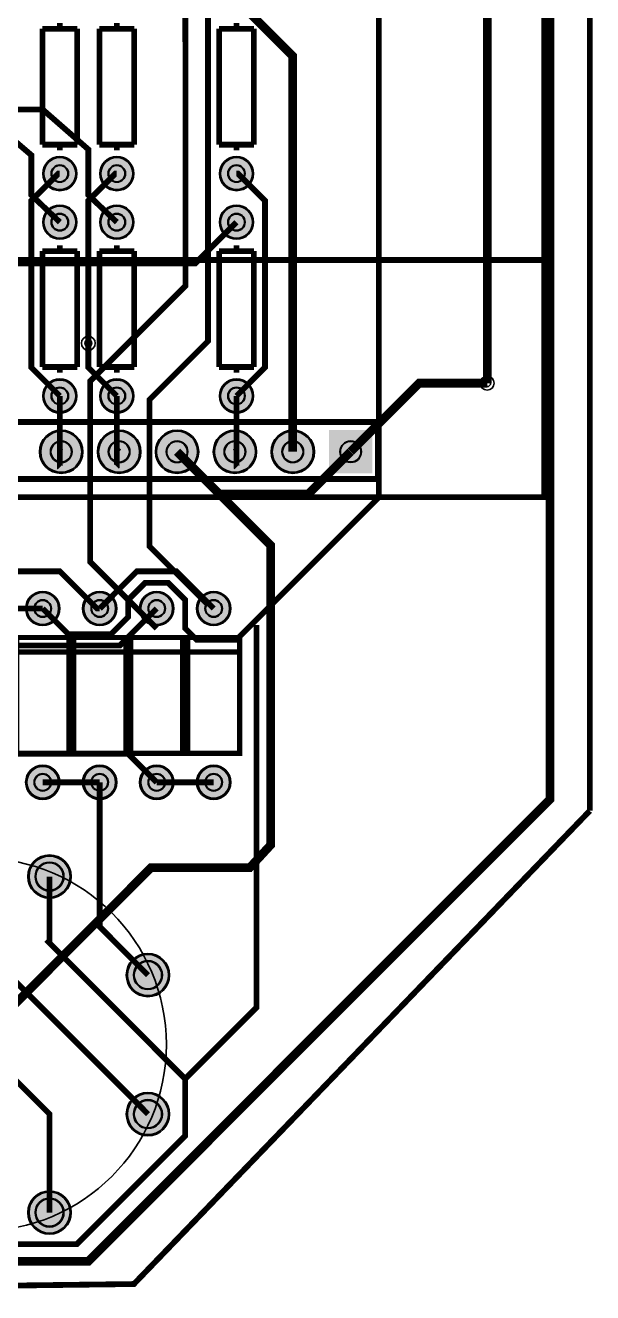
# Model space of a CAD drawing. Extents: x -5 to 4336, y -4444 to 320.
# Drawn here: x 3356 to 4336, y -4444 to -2256 of the extents above; entities that cross this region are included whole.
import ezdxf

# ---------------------------------------------------------------- set-up
doc = ezdxf.new("R2010")
doc.units = 9
for name, color, linetype, true_color in [('BoardOutLine', 7, 'Continuous', 0xff00ff), ('BottomLayer', 7, 'Continuous', 0xff9900), ('BottomSilkLayer', 7, 'Continuous', 0x66cc33), ('BottomSolderMaskLayer', 7, 'Continuous', 0xaa00ff), ('Hole', 7, 'Continuous', 0x222222), ('Multi-Layer', 7, 'Continuous', 0xc0c0c0), ('TopLayer', 7, 'Continuous', 0xff0000), ('TopSilkLayer', 7, 'Continuous', 0xffcc00), ('TopSolderMaskLayer', 7, 'Continuous', 0x800080)]:
    doc.layers.add(name, color=color, linetype=linetype, true_color=true_color)

msp = doc.modelspace()

# ---------------------------------------------------------------- hatches: boundary and pattern name
at = {"layer": 'BottomSolderMaskLayer'}
for points in [[(3385.8499999999985, -2512.209999999999, 1), (3444.8499999999985, -2512.209999999999, 1)], [(3484.279999999999, -2512.209999999999, 1), (3543.279999999999, -2512.209999999999, 1)], [(3690.969999999994, -2512.209999999999, 1), (3749.969999999994, -2512.209999999999, 1)], [(3385.8499999999985, -2596.0699999999997, 1), (3444.8499999999985, -2596.0699999999997, 1)], [(3484.279999999999, -2596.0699999999997, 1), (3543.279999999999, -2596.0699999999997, 1)], [(3690.969999999994, -2596.0699999999997, 1), (3749.969999999994, -2596.0699999999997, 1)], [(3385.8499999999985, -2896.0699999999997, 1), (3444.8499999999985, -2896.0699999999997, 1)], [(3484.279999999999, -2896.0699999999997, 1), (3543.279999999999, -2896.0699999999997, 1)], [(3690.969999999994, -2896.0699999999997, 1), (3749.969999999994, -2896.0699999999997, 1)], [(3380.337000000004, -2992.3700000000026, 1), (3455.203000000004, -2992.3700000000026, 1)], [(3480.337000000004, -2992.3700000000026, 1), (3555.203000000004, -2992.3700000000026, 1)], [(3580.337000000004, -2992.3700000000026, 1), (3655.203000000004, -2992.3700000000026, 1)], [(3680.337000000004, -2992.3700000000026, 1), (3755.203000000004, -2992.3700000000026, 1)], [(3780.337000000004, -2992.3700000000026, 1), (3855.203000000004, -2992.3700000000026, 1)], [(3880.2991128891153, -2954.825943555443), (3880.2991128891153, -3029.6856048880945), (3955.158774221767, -3029.6856048880945), (3955.158774221767, -2954.825943555443)], [(3356.320000000007, -3262.989999999998, 1), (3415.320000000007, -3262.989999999998, 1)], [(3454.75, -3262.989999999998, 1), (3513.75, -3262.989999999998, 1)], [(3553.1800000000003, -3262.989999999998, 1), (3612.1800000000003, -3262.989999999998, 1)], [(3651.5999999999985, -3262.989999999998, 1), (3710.5999999999985, -3262.989999999998, 1)], [(3356.320000000007, -3562.989999999998, 1), (3415.320000000007, -3562.989999999998, 1)], [(3454.75, -3562.989999999998, 1), (3513.75, -3562.989999999998, 1)], [(3553.1800000000003, -3562.989999999998, 1), (3612.1800000000003, -3562.989999999998, 1)], [(3651.5999999999985, -3562.989999999998, 1), (3710.5999999999985, -3562.989999999998, 1)], [(3360.127000000005, -3725.75, 1), (3434.993000000005, -3725.75, 1)], [(3530.127000000005, -3895.75, 1), (3604.993000000005, -3895.75, 1)], [(3530.127000000005, -4135.75, 1), (3604.993000000005, -4135.75, 1)], [(3360.127000000005, -4305.75, 1), (3434.993000000005, -4305.75, 1)]]:
    msp.add_hatch(color=256, dxfattribs=at).paths.add_polyline_path(points)
at = {"layer": 'Multi-Layer'}
for points in [[(3387.8499999999985, -2512.209999999999, 1), (3442.8499999999985, -2512.209999999999, 1)], [(3486.279999999999, -2512.209999999999, 1), (3541.279999999999, -2512.209999999999, 1)], [(3692.969999999994, -2512.209999999999, 1), (3747.969999999994, -2512.209999999999, 1)], [(3387.8499999999985, -2596.0699999999997, 1), (3442.8499999999985, -2596.0699999999997, 1)], [(3486.279999999999, -2596.0699999999997, 1), (3541.279999999999, -2596.0699999999997, 1)], [(3692.969999999994, -2596.0699999999997, 1), (3747.969999999994, -2596.0699999999997, 1)], [(3387.8499999999985, -2896.0699999999997, 1), (3442.8499999999985, -2896.0699999999997, 1)], [(3486.279999999999, -2896.0699999999997, 1), (3541.279999999999, -2896.0699999999997, 1)], [(3692.969999999994, -2896.0699999999997, 1), (3747.969999999994, -2896.0699999999997, 1)], [(3382.337000000004, -2992.3700000000026, 1), (3453.203000000004, -2992.3700000000026, 1)], [(3482.337000000004, -2992.3700000000026, 1), (3553.203000000004, -2992.3700000000026, 1)], [(3582.337000000004, -2992.3700000000026, 1), (3653.203000000004, -2992.3700000000026, 1)], [(3682.337000000004, -2992.3700000000026, 1), (3753.203000000004, -2992.3700000000026, 1)], [(3782.337000000004, -2992.3700000000026, 1), (3853.203000000004, -2992.3700000000026, 1)], [(3882.298999999999, -2956.826000000001), (3882.298999999999, -3027.6860000000015), (3953.1589999999997, -3027.6860000000015), (3953.1589999999997, -2956.826000000001)], [(3358.320000000007, -3262.989999999998, 1), (3413.320000000007, -3262.989999999998, 1)], [(3456.75, -3262.989999999998, 1), (3511.75, -3262.989999999998, 1)], [(3555.1800000000003, -3262.989999999998, 1), (3610.1800000000003, -3262.989999999998, 1)], [(3653.5999999999985, -3262.989999999998, 1), (3708.5999999999985, -3262.989999999998, 1)], [(3358.320000000007, -3562.989999999998, 1), (3413.320000000007, -3562.989999999998, 1)], [(3456.75, -3562.989999999998, 1), (3511.75, -3562.989999999998, 1)], [(3555.1800000000003, -3562.989999999998, 1), (3610.1800000000003, -3562.989999999998, 1)], [(3653.5999999999985, -3562.989999999998, 1), (3708.5999999999985, -3562.989999999998, 1)]]:
    msp.add_hatch(color=256, dxfattribs=at).paths.add_polyline_path(points)
at = {"layer": 'TopSolderMaskLayer'}
for points in [[(3385.8499999999985, -2512.209999999999, 1), (3444.8499999999985, -2512.209999999999, 1)], [(3484.279999999999, -2512.209999999999, 1), (3543.279999999999, -2512.209999999999, 1)], [(3690.969999999994, -2512.209999999999, 1), (3749.969999999994, -2512.209999999999, 1)], [(3385.8499999999985, -2596.0699999999997, 1), (3444.8499999999985, -2596.0699999999997, 1)], [(3484.279999999999, -2596.0699999999997, 1), (3543.279999999999, -2596.0699999999997, 1)], [(3690.969999999994, -2596.0699999999997, 1), (3749.969999999994, -2596.0699999999997, 1)], [(3385.8499999999985, -2896.0699999999997, 1), (3444.8499999999985, -2896.0699999999997, 1)], [(3484.279999999999, -2896.0699999999997, 1), (3543.279999999999, -2896.0699999999997, 1)], [(3690.969999999994, -2896.0699999999997, 1), (3749.969999999994, -2896.0699999999997, 1)], [(3380.337000000004, -2992.3700000000026, 1), (3455.203000000004, -2992.3700000000026, 1)], [(3480.337000000004, -2992.3700000000026, 1), (3555.203000000004, -2992.3700000000026, 1)], [(3580.337000000004, -2992.3700000000026, 1), (3655.203000000004, -2992.3700000000026, 1)], [(3680.337000000004, -2992.3700000000026, 1), (3755.203000000004, -2992.3700000000026, 1)], [(3780.337000000004, -2992.3700000000026, 1), (3855.203000000004, -2992.3700000000026, 1)], [(3880.2991128891153, -2954.825943555443), (3880.2991128891153, -3029.6856048880945), (3955.158774221767, -3029.6856048880945), (3955.158774221767, -2954.825943555443)], [(3356.320000000007, -3262.989999999998, 1), (3415.320000000007, -3262.989999999998, 1)], [(3454.75, -3262.989999999998, 1), (3513.75, -3262.989999999998, 1)], [(3553.1800000000003, -3262.989999999998, 1), (3612.1800000000003, -3262.989999999998, 1)], [(3651.5999999999985, -3262.989999999998, 1), (3710.5999999999985, -3262.989999999998, 1)], [(3356.320000000007, -3562.989999999998, 1), (3415.320000000007, -3562.989999999998, 1)], [(3454.75, -3562.989999999998, 1), (3513.75, -3562.989999999998, 1)], [(3553.1800000000003, -3562.989999999998, 1), (3612.1800000000003, -3562.989999999998, 1)], [(3651.5999999999985, -3562.989999999998, 1), (3710.5999999999985, -3562.989999999998, 1)], [(3360.127000000005, -3725.75, 1), (3434.993000000005, -3725.75, 1)], [(3530.127000000005, -3895.75, 1), (3604.993000000005, -3895.75, 1)], [(3530.127000000005, -4135.75, 1), (3604.993000000005, -4135.75, 1)], [(3360.127000000005, -4305.75, 1), (3434.993000000005, -4305.75, 1)]]:
    msp.add_hatch(color=256, dxfattribs=at).paths.add_polyline_path(points)

# ---------------------------------------------------------------- linework, layer by layer
at = {"layer": 'BoardOutLine', "const_width": 10}
for points in [[(4330.708999999995, -1023.622000000003), (4330.708999999995, -3612.2050000000017)], [(4330.699999999997, -3612.199999999997), (3543.300000000003, -4429.0999999999985), (2765.748000000007, -4438.976999999999)]]:
    msp.add_lwpolyline(points, dxfattribs=at)
at = {"layer": 'BottomLayer'}
for points, const_width in [([(3671.971000000005, -3257.3459999999977), (3570.3050000000003, -3155.6800000000003), (3570.3050000000003, -2902.3459999999977), (3671.300000000003, -2801.3510000000024), (3671.300000000003, -1781.5)], 10), ([(3582.6770000000033, -3297.243999999999), (3467.6770000000033, -3182.243999999999), (3467.6770000000033, -2870.5769999999975), (3632.5939999999973, -2705.6589999999997), (3631.8899999999994, -1879.921000000002)], 10), ([(3415.3499999999985, -2512.209999999999), (3412.987000000001, -2512.209999999999), (3366.142, -2559.0550000000003), (3366.142, -2846.862000000001), (3415.3499999999985, -2896.0699999999997)], 10), ([(3513.779999999999, -2512.209999999999), (3511.4119999999966, -2512.209999999999), (3464.5669999999955, -2559.0550000000003), (3464.5669999999955, -2805.118000000002)], 10), ([(3720.469999999994, -2512.209999999999), (3722.8399999999965, -2512.209999999999), (3769.6849999999977, -2559.0550000000003), (3769.6849999999977, -2846.855000000003), (3720.469999999994, -2896.0699999999997)], 10), ([(3917.7289999999994, -2992.256000000001), (4035.9850000000006, -2874), (4153.5, -2874)], 15), ([(3617.7999999999956, -2992.399999999994), (3779.5, -3154.0999999999985), (3779.5279999999984, -3671.260000000002), (3743.199999999997, -3710.5999999999985), (3572.7999999999956, -3710.5999999999985), (3267.7000000000044, -4015.7000000000044), (3173.199999999997, -4015.7000000000044)], 15)]:
    msp.add_lwpolyline(points, dxfattribs=dict(at, const_width=const_width))
at = {"layer": 'BottomSilkLayer', "const_width": 10}
for points in [[(2283.4789999999994, 314.94400000000314), (4251.978999999999, 314.94400000000314), (4251.978999999999, -3070.8759999999966), (2283.4789999999994, -3070.8759999999966), (2283.4789999999994, 314.94400000000314)], [(2566.4789999999994, -2940.9559999999983), (3964.4789999999994, -2940.9559999999983), (3964.4789999999994, -3039.3559999999998), (2566.4789999999994, -3039.3559999999998), (2566.4789999999994, -2940.9559999999983)]]:
    msp.add_lwpolyline(points, close=True, dxfattribs=at)
msp.add_lwpolyline([(2283.4789999999994, -2661.4259999999995), (4251.978999999999, -2661.4259999999995)], dxfattribs=at)
at = {"layer": 'BottomSilkLayer'}
msp.add_circle((3277.560000000005, -4015.75), 321.80999999999995, dxfattribs=at)
at = {"layer": 'BottomSolderMaskLayer'}
for centre, radius in [((3415.3499999999985, -2512.209999999999), 29.5), ((3513.779999999999, -2512.209999999999), 29.5), ((3720.469999999994, -2512.209999999999), 29.5), ((3415.3539999999994, -2512.2050000000017), 15.01818181818182), ((3513.779999999999, -2512.2050000000017), 15.01818181818182), ((3720.472999999998, -2512.2050000000017), 15.01818181818182), ((3415.3499999999985, -2596.0699999999997), 29.5), ((3415.3539999999994, -2596.063000000002), 15.01818181818182), ((3513.779999999999, -2596.0699999999997), 29.5), ((3513.779999999999, -2596.063000000002), 15.01818181818182), ((3720.469999999994, -2596.0699999999997), 29.5), ((3720.472999999998, -2596.063000000002), 15.01818181818182), ((3415.3499999999985, -2896.0699999999997), 29.5), ((3415.3539999999994, -2896.063000000002), 15.01818181818182), ((3513.779999999999, -2896.0699999999997), 29.5), ((3513.779999999999, -2896.063000000002), 15.01818181818182), ((3720.469999999994, -2896.0699999999997), 29.5), ((3720.472999999998, -2896.063000000002), 15.01818181818182), ((3417.770000000004, -2992.3700000000026), 37.433), ((3417.7690000000002, -2992.366000000002), 18.717028222278664), ((3517.770000000004, -2992.3700000000026), 37.433), ((3517.7690000000002, -2992.366000000002), 18.717028222278664), ((3617.770000000004, -2992.3700000000026), 37.433), ((3617.7690000000002, -2992.366000000002), 18.717028222278664), ((3717.770000000004, -2992.3700000000026), 37.433), ((3717.7690000000002, -2992.366000000002), 18.717028222278664), ((3817.770000000004, -2992.3700000000026), 37.433), ((3817.7690000000002, -2992.366000000002), 18.717028222278664), ((3917.7289999999994, -2992.256000000001), 18.717028222278664), ((3385.820000000007, -3262.989999999998), 29.5), ((3484.25, -3262.989999999998), 29.5), ((3582.6800000000003, -3262.989999999998), 29.5), ((3681.0999999999985, -3262.989999999998), 29.5), ((3385.826000000001, -3262.9919999999984), 15.01818181818182), ((3484.251999999993, -3262.9919999999984), 15.01818181818182), ((3582.6770000000033, -3262.9919999999984), 15.01818181818182), ((3681.101999999999, -3262.9919999999984), 15.01818181818182), ((3385.820000000007, -3562.989999999998), 29.5), ((3484.25, -3562.989999999998), 29.5), ((3582.6800000000003, -3562.989999999998), 29.5), ((3681.0999999999985, -3562.989999999998), 29.5), ((3385.826000000001, -3562.9919999999984), 15.01818181818182), ((3484.251999999993, -3562.9919999999984), 15.01818181818182), ((3582.6770000000033, -3562.9919999999984), 15.01818181818182), ((3681.101999999999, -3562.9919999999984), 15.01818181818182), ((3397.560000000005, -3725.75), 37.433), ((3397.559000000001, -3725.7479999999996), 24.955333333333332), ((3567.560000000005, -3895.75), 37.433), ((3567.559000000001, -3895.7479999999996), 24.955333333333332), ((3567.560000000005, -4135.75), 37.433), ((3567.559000000001, -4135.748), 24.955333333333332), ((3397.560000000005, -4305.75), 37.433), ((3397.559000000001, -4305.748), 24.955333333333332)]:
    msp.add_circle(centre, radius, dxfattribs=at)
at = {"layer": 'Hole'}
for centre in [(3464.570000000007, -2805.1200000000026), (4153.5, -2874)]:
    msp.add_circle(centre, 6, dxfattribs=at)
at = {"layer": 'Multi-Layer'}
for centre, radius in [((3415.3499999999985, -2512.209999999999), 27.5), ((3513.779999999999, -2512.209999999999), 27.5), ((3720.469999999994, -2512.209999999999), 27.5), ((3415.3539999999994, -2512.2050000000017), 14), ((3513.779999999999, -2512.2050000000017), 14), ((3720.472999999998, -2512.2050000000017), 14), ((3415.3499999999985, -2596.0699999999997), 27.5), ((3513.779999999999, -2596.0699999999997), 27.5), ((3720.469999999994, -2596.0699999999997), 27.5), ((3415.3539999999994, -2596.063000000002), 14), ((3513.779999999999, -2596.063000000002), 14), ((3720.472999999998, -2596.063000000002), 14), ((3464.570000000007, -2805.1200000000026), 12), ((4153.5, -2874), 12), ((3415.3499999999985, -2896.0699999999997), 27.5), ((3415.3539999999994, -2896.063000000002), 14), ((3513.779999999999, -2896.0699999999997), 27.5), ((3513.779999999999, -2896.063000000002), 14), ((3720.469999999994, -2896.0699999999997), 27.5), ((3720.472999999998, -2896.063000000002), 14), ((3417.770000000004, -2992.3700000000026), 35.433), ((3417.7690000000002, -2992.366000000002), 17.717), ((3517.770000000004, -2992.3700000000026), 35.433), ((3517.7690000000002, -2992.366000000002), 17.717), ((3617.770000000004, -2992.3700000000026), 35.433), ((3617.7690000000002, -2992.366000000002), 17.717), ((3717.770000000004, -2992.3700000000026), 35.433), ((3717.7690000000002, -2992.366000000002), 17.717), ((3817.770000000004, -2992.3700000000026), 35.433), ((3817.7690000000002, -2992.366000000002), 17.717), ((3917.7289999999994, -2992.256000000001), 17.717), ((3385.820000000007, -3262.989999999998), 27.5), ((3484.25, -3262.989999999998), 27.5), ((3582.6800000000003, -3262.989999999998), 27.5), ((3681.0999999999985, -3262.989999999998), 27.5), ((3385.826000000001, -3262.9919999999984), 14), ((3484.251999999993, -3262.9919999999984), 14), ((3582.6770000000033, -3262.9919999999984), 14), ((3681.101999999999, -3262.9919999999984), 14), ((3385.820000000007, -3562.989999999998), 27.5), ((3484.25, -3562.989999999998), 27.5), ((3582.6800000000003, -3562.989999999998), 27.5), ((3681.0999999999985, -3562.989999999998), 27.5), ((3385.826000000001, -3562.9919999999984), 14), ((3484.251999999993, -3562.9919999999984), 14), ((3582.6770000000033, -3562.9919999999984), 14), ((3681.101999999999, -3562.9919999999984), 14), ((3397.560000000005, -3725.75), 35.433), ((3397.559000000001, -3725.7479999999996), 23.622), ((3567.560000000005, -3895.75), 35.433), ((3567.559000000001, -3895.7479999999996), 23.622), ((3567.560000000005, -4135.75), 35.433), ((3567.559000000001, -4135.748), 23.622), ((3397.560000000005, -4305.75), 35.433), ((3397.559000000001, -4305.748), 23.622)]:
    msp.add_circle(centre, radius, dxfattribs=at)
at = {"layer": 'TopLayer'}
for points, const_width in [([(4261.800000000003, -2047.199999999997), (4261.800000000003, -3592.5), (3464.5999999999985, -4389.800000000003), (2802.7999999999956, -4389.800000000003), (2527.2000000000044, -4114.199999999997)], 15), ([(4153.5, -2118.5), (4153.5, -2874)], 15), ([(3385.800000000003, -3263), (3429.899999999994, -3307.0999999999985), (3503.9000000000015, -3307.0999999999985), (3533.5, -3277.600000000006), (3533.5, -3248), (3563, -3218.5), (3602.399999999994, -3218.5), (3631.899999999994, -3248), (3631.899999999994, -3297.199999999997), (3651.5999999999985, -3316.9000000000015), (3720.5, -3316.9000000000015), (3966.5, -3070.9000000000015), (3966.5, -2168.8430000000008)], 10), ([(3720.469999999994, -2212.2079999999987), (3817.7690000000002, -2309.506999999998), (3817.7690000000002, -2992.366000000002)], 15), ([(1515.699999999997, -2650), (1525.6000000000058, -2539.4000000000015), (1663.4000000000015, -2401.5999999999985), (3385.800000000003, -2401.5999999999985), (3464.5999999999985, -2470.5), (3464.5999999999985, -2549.199999999997), (3513.800000000003, -2596.0999999999985)], 10), ([(1722.3999999999942, -2650.5999999999985), (1722.3999999999942, -2559.0999999999985), (1860.2000000000044, -2421.300000000003), (3297.2000000000044, -2421.300000000003), (3366.0999999999985, -2480.300000000003), (3366.0999999999985, -2549.199999999997), (3415.4000000000015, -2596.0999999999985)], 10), ([(3720.469999999994, -2596.0699999999997), (3649.216999999997, -2667.323000000004), (3149.6059999999998, -2667.323000000004), (2942.9130000000005, -2460.6300000000047), (1978.3470000000016, -2460.6300000000047), (1830.7089999999953, -2608.2679999999964), (1830.7089999999953, -2645.6229999999996)], 10), ([(3464.5669999999955, -2805.118000000002), (3464.5669999999955, -2846.8570000000036), (3513.779999999999, -2896.0699999999997)], 10), ([(3415.3499999999985, -2896.0699999999997), (3415.3499999999985, -3019.478000000003), (3415.351999999999, -3019.479999999996)], 10), ([(3513.779999999999, -2896.0699999999997), (3513.779999999999, -3017.902000000002), (3513.7790000000023, -3017.9029999999984)], 10), ([(3720.469999999994, -2896.0699999999997), (3720.469999999994, -3019.188000000002), (3720.474000000002, -3019.1919999999955)], 10), ([(3415.351999999999, -2989.951000000001), (3417.7690000000002, -2992.366000000002)], 10), ([(3513.7790000000023, -2988.3759999999966), (3517.7690000000002, -2992.366000000002)], 10), ([(3617.7999999999956, -2992.399999999994), (3690.9000000000015, -3065.5), (3844.399999999994, -3065.5), (3917.7000000000044, -2992.300000000003)], 15), ([(3720.474000000002, -2989.6630000000005), (3717.7690000000002, -2992.366000000002)], 10), ([(2903.5440000000017, -3262.9890000000014), (2967.7139999999927, -3198.818999999996), (3415.3539999999994, -3198.818999999996), (3479.524000000005, -3262.9890000000014), (3484.251999999993, -3262.9890000000014)], 10), ([(3681.0999999999985, -3263), (3616.899999999994, -3198.800000000003), (3548.4000000000015, -3198.800000000003), (3484.300000000003, -3263)], 10), ([(3582.6820000000007, -3262.9890000000014), (3518.899000000005, -3326.771999999997), (3238.1889999999985, -3326.771999999997), (3188.9770000000062, -3277.5599999999977), (3188.9770000000062, -3262.9890000000014)], 10), ([(3385.822, -3262.9890000000014), (3287.398000000001, -3262.9890000000014)], 10), ([(3631.8899999999994, -4074.8039999999964), (3755.1800000000003, -3951.514000000003), (3755.1800000000003, -3291.476999999999)], 10), ([(3157.560000000005, -3725.75), (3139.7639999999956, -3707.953999999998), (3139.7639999999956, -3533.465000000004), (3159.449000000008, -3513.779999999999), (3533.4649999999965, -3513.779999999999), (3582.673999999999, -3562.9890000000014)], 10), ([(3397.560000000005, -4305.75), (3397.560000000005, -4135.749000000003), (3090.550999999992, -3828.739999999998), (3090.553, -3562.9890000000014)], 10), ([(3567.600000000006, -4135.700000000004), (3287.399999999994, -3855.5999999999985), (3287.399999999994, -3563)], 10), ([(3385.822, -3562.9890000000014), (3484.251999999993, -3562.9890000000014)], 10), ([(3567.560000000005, -3895.75), (3484.251999999993, -3812.4420000000027), (3484.251999999993, -3562.9890000000014)], 10), ([(3681.099000000002, -3562.9890000000014), (3582.6820000000007, -3562.9890000000014)], 10), ([(2827.2000000000044, -3917.300000000003), (2736.199999999997, -4008.300000000003), (2736.199999999997, -4212.600000000006), (2883.9000000000015, -4360.199999999997), (3444.899999999994, -4360.199999999997), (3631.899999999994, -4173.200000000004), (3631.899999999994, -4074.800000000003), (3395.699999999997, -3838.5999999999985), (3397.600000000006, -3836.699999999997), (3397.600000000006, -3725.7000000000044)], 10)]:
    msp.add_lwpolyline(points, dxfattribs=dict(at, const_width=const_width))
at = {"layer": 'TopSilkLayer'}
for points, const_width in [([(3415.3539999999994, -2262.2050000000017), (3415.3539999999994, -2252.2050000000017)], 10), ([(3513.779999999999, -2262.2050000000017), (3513.779999999999, -2252.2050000000017)], 10), ([(3720.472999999998, -2262.2050000000017), (3720.472999999998, -2252.2050000000017)], 10), ([(3385.3539999999994, -2462.2050000000017), (3385.3539999999994, -2262.2050000000017)], 10), ([(3385.3539999999994, -2262.2050000000017), (3415.3539999999994, -2262.2050000000017)], 10), ([(3415.3539999999994, -2262.2050000000017), (3445.3539999999994, -2262.2050000000017)], 10), ([(3445.3539999999994, -2262.2050000000017), (3445.3539999999994, -2462.2050000000017)], 10), ([(3483.779999999999, -2462.2050000000017), (3483.779999999999, -2262.2050000000017)], 10), ([(3483.779999999999, -2262.2050000000017), (3513.779999999999, -2262.2050000000017)], 10), ([(3513.779999999999, -2262.2050000000017), (3543.779999999999, -2262.2050000000017)], 10), ([(3543.779999999999, -2262.2050000000017), (3543.779999999999, -2462.2050000000017)], 10), ([(3690.472999999998, -2462.2050000000017), (3690.472999999998, -2262.2050000000017)], 10), ([(3690.472999999998, -2262.2050000000017), (3720.472999999998, -2262.2050000000017)], 10), ([(3720.472999999998, -2262.2050000000017), (3750.472999999998, -2262.2050000000017)], 10), ([(3750.472999999998, -2262.2050000000017), (3750.472999999998, -2462.2050000000017)], 10), ([(3415.3539999999994, -2462.2050000000017), (3385.3539999999994, -2462.2050000000017)], 10), ([(3445.3539999999994, -2462.2050000000017), (3415.3539999999994, -2462.2050000000017)], 10), ([(3415.3539999999994, -2462.2050000000017), (3415.3539999999994, -2472.2050000000017)], 10), ([(3513.779999999999, -2462.2050000000017), (3483.779999999999, -2462.2050000000017)], 10), ([(3543.779999999999, -2462.2050000000017), (3513.779999999999, -2462.2050000000017)], 10), ([(3513.779999999999, -2462.2050000000017), (3513.779999999999, -2472.2050000000017)], 10), ([(3720.472999999998, -2462.2050000000017), (3690.472999999998, -2462.2050000000017)], 10), ([(3750.472999999998, -2462.2050000000017), (3720.472999999998, -2462.2050000000017)], 10), ([(3720.472999999998, -2462.2050000000017), (3720.472999999998, -2472.2050000000017)], 10), ([(3385.3539999999994, -2846.063000000002), (3385.3539999999994, -2646.063000000002)], 10), ([(3385.3539999999994, -2646.063000000002), (3415.3539999999994, -2646.063000000002)], 10), ([(3415.3539999999994, -2646.063000000002), (3415.3539999999994, -2636.063000000002)], 10), ([(3415.3539999999994, -2646.063000000002), (3445.3539999999994, -2646.063000000002)], 10), ([(3445.3539999999994, -2646.063000000002), (3445.3539999999994, -2846.063000000002)], 10), ([(3483.779999999999, -2846.063000000002), (3483.779999999999, -2646.063000000002)], 10), ([(3483.779999999999, -2646.063000000002), (3513.779999999999, -2646.063000000002)], 10), ([(3513.779999999999, -2646.063000000002), (3513.779999999999, -2636.063000000002)], 10), ([(3513.779999999999, -2646.063000000002), (3543.779999999999, -2646.063000000002)], 10), ([(3543.779999999999, -2646.063000000002), (3543.779999999999, -2846.063000000002)], 10), ([(3690.472999999998, -2846.063000000002), (3690.472999999998, -2646.063000000002)], 10), ([(3690.472999999998, -2646.063000000002), (3720.472999999998, -2646.063000000002)], 10), ([(3720.472999999998, -2646.063000000002), (3720.472999999998, -2636.063000000002)], 10), ([(3720.472999999998, -2646.063000000002), (3750.472999999998, -2646.063000000002)], 10), ([(3750.472999999998, -2646.063000000002), (3750.472999999998, -2846.063000000002)], 10), ([(3415.3539999999994, -2846.063000000002), (3385.3539999999994, -2846.063000000002)], 10), ([(3445.3539999999994, -2846.063000000002), (3415.3539999999994, -2846.063000000002)], 10), ([(3415.3539999999994, -2846.063000000002), (3415.3539999999994, -2856.063000000002)], 10), ([(3513.779999999999, -2846.063000000002), (3483.779999999999, -2846.063000000002)], 10), ([(3543.779999999999, -2846.063000000002), (3513.779999999999, -2846.063000000002)], 10), ([(3513.779999999999, -2846.063000000002), (3513.779999999999, -2856.063000000002)], 10), ([(3720.472999999998, -2846.063000000002), (3690.472999999998, -2846.063000000002)], 10), ([(3750.472999999998, -2846.063000000002), (3720.472999999998, -2846.063000000002)], 10), ([(3720.472999999998, -2846.063000000002), (3720.472999999998, -2856.063000000002)], 10), ([(3340.826000000001, -3337.9919999999984), (3430.826000000001, -3337.9919999999984)], 9), ([(3439.251999999993, -3337.9919999999984), (3529.251999999993, -3337.9919999999984)], 9), ([(3537.6770000000033, -3337.9919999999984), (3627.6770000000033, -3337.9919999999984)], 9), ([(3636.101999999999, -3337.9919999999984), (3726.101999999999, -3337.9919999999984)], 9)]:
    msp.add_lwpolyline(points, dxfattribs=dict(at, const_width=const_width))
at = {"layer": 'TopSilkLayer', "const_width": 9}
for points in [[(3340.826000000001, -3512.9919999999984), (3340.826000000001, -3312.9919999999984), (3430.826000000001, -3312.9919999999984), (3430.826000000001, -3512.9919999999984), (3340.826000000001, -3512.9919999999984)], [(3439.251999999993, -3512.9919999999984), (3439.251999999993, -3312.9919999999984), (3529.251999999993, -3312.9919999999984), (3529.251999999993, -3512.9919999999984), (3439.251999999993, -3512.9919999999984)], [(3537.6770000000033, -3512.9919999999984), (3537.6770000000033, -3312.9919999999984), (3627.6770000000033, -3312.9919999999984), (3627.6770000000033, -3512.9919999999984), (3537.6770000000033, -3512.9919999999984)], [(3636.101999999999, -3512.9919999999984), (3636.101999999999, -3312.9919999999984), (3726.101999999999, -3312.9919999999984), (3726.101999999999, -3512.9919999999984), (3636.101999999999, -3512.9919999999984)]]:
    msp.add_lwpolyline(points, close=True, dxfattribs=at)
at = {"layer": 'TopSolderMaskLayer'}
for centre, radius in [((3415.3499999999985, -2512.209999999999), 29.5), ((3513.779999999999, -2512.209999999999), 29.5), ((3720.469999999994, -2512.209999999999), 29.5), ((3415.3539999999994, -2512.2050000000017), 15.01818181818182), ((3513.779999999999, -2512.2050000000017), 15.01818181818182), ((3720.472999999998, -2512.2050000000017), 15.01818181818182), ((3415.3499999999985, -2596.0699999999997), 29.5), ((3415.3539999999994, -2596.063000000002), 15.01818181818182), ((3513.779999999999, -2596.0699999999997), 29.5), ((3513.779999999999, -2596.063000000002), 15.01818181818182), ((3720.469999999994, -2596.0699999999997), 29.5), ((3720.472999999998, -2596.063000000002), 15.01818181818182), ((3415.3499999999985, -2896.0699999999997), 29.5), ((3415.3539999999994, -2896.063000000002), 15.01818181818182), ((3513.779999999999, -2896.0699999999997), 29.5), ((3513.779999999999, -2896.063000000002), 15.01818181818182), ((3720.469999999994, -2896.0699999999997), 29.5), ((3720.472999999998, -2896.063000000002), 15.01818181818182), ((3417.770000000004, -2992.3700000000026), 37.433), ((3417.7690000000002, -2992.366000000002), 18.717028222278664), ((3517.770000000004, -2992.3700000000026), 37.433), ((3517.7690000000002, -2992.366000000002), 18.717028222278664), ((3617.770000000004, -2992.3700000000026), 37.433), ((3617.7690000000002, -2992.366000000002), 18.717028222278664), ((3717.770000000004, -2992.3700000000026), 37.433), ((3717.7690000000002, -2992.366000000002), 18.717028222278664), ((3817.770000000004, -2992.3700000000026), 37.433), ((3817.7690000000002, -2992.366000000002), 18.717028222278664), ((3917.7289999999994, -2992.256000000001), 18.717028222278664), ((3385.820000000007, -3262.989999999998), 29.5), ((3484.25, -3262.989999999998), 29.5), ((3582.6800000000003, -3262.989999999998), 29.5), ((3681.0999999999985, -3262.989999999998), 29.5), ((3385.826000000001, -3262.9919999999984), 15.01818181818182), ((3484.251999999993, -3262.9919999999984), 15.01818181818182), ((3582.6770000000033, -3262.9919999999984), 15.01818181818182), ((3681.101999999999, -3262.9919999999984), 15.01818181818182), ((3385.820000000007, -3562.989999999998), 29.5), ((3484.25, -3562.989999999998), 29.5), ((3582.6800000000003, -3562.989999999998), 29.5), ((3681.0999999999985, -3562.989999999998), 29.5), ((3385.826000000001, -3562.9919999999984), 15.01818181818182), ((3484.251999999993, -3562.9919999999984), 15.01818181818182), ((3582.6770000000033, -3562.9919999999984), 15.01818181818182), ((3681.101999999999, -3562.9919999999984), 15.01818181818182), ((3397.560000000005, -3725.75), 37.433), ((3397.559000000001, -3725.7479999999996), 24.955333333333332), ((3567.560000000005, -3895.75), 37.433), ((3567.559000000001, -3895.7479999999996), 24.955333333333332), ((3567.560000000005, -4135.75), 37.433), ((3567.559000000001, -4135.748), 24.955333333333332), ((3397.560000000005, -4305.75), 37.433), ((3397.559000000001, -4305.748), 24.955333333333332)]:
    msp.add_circle(centre, radius, dxfattribs=at)

doc.saveas('drawing.dxf')
